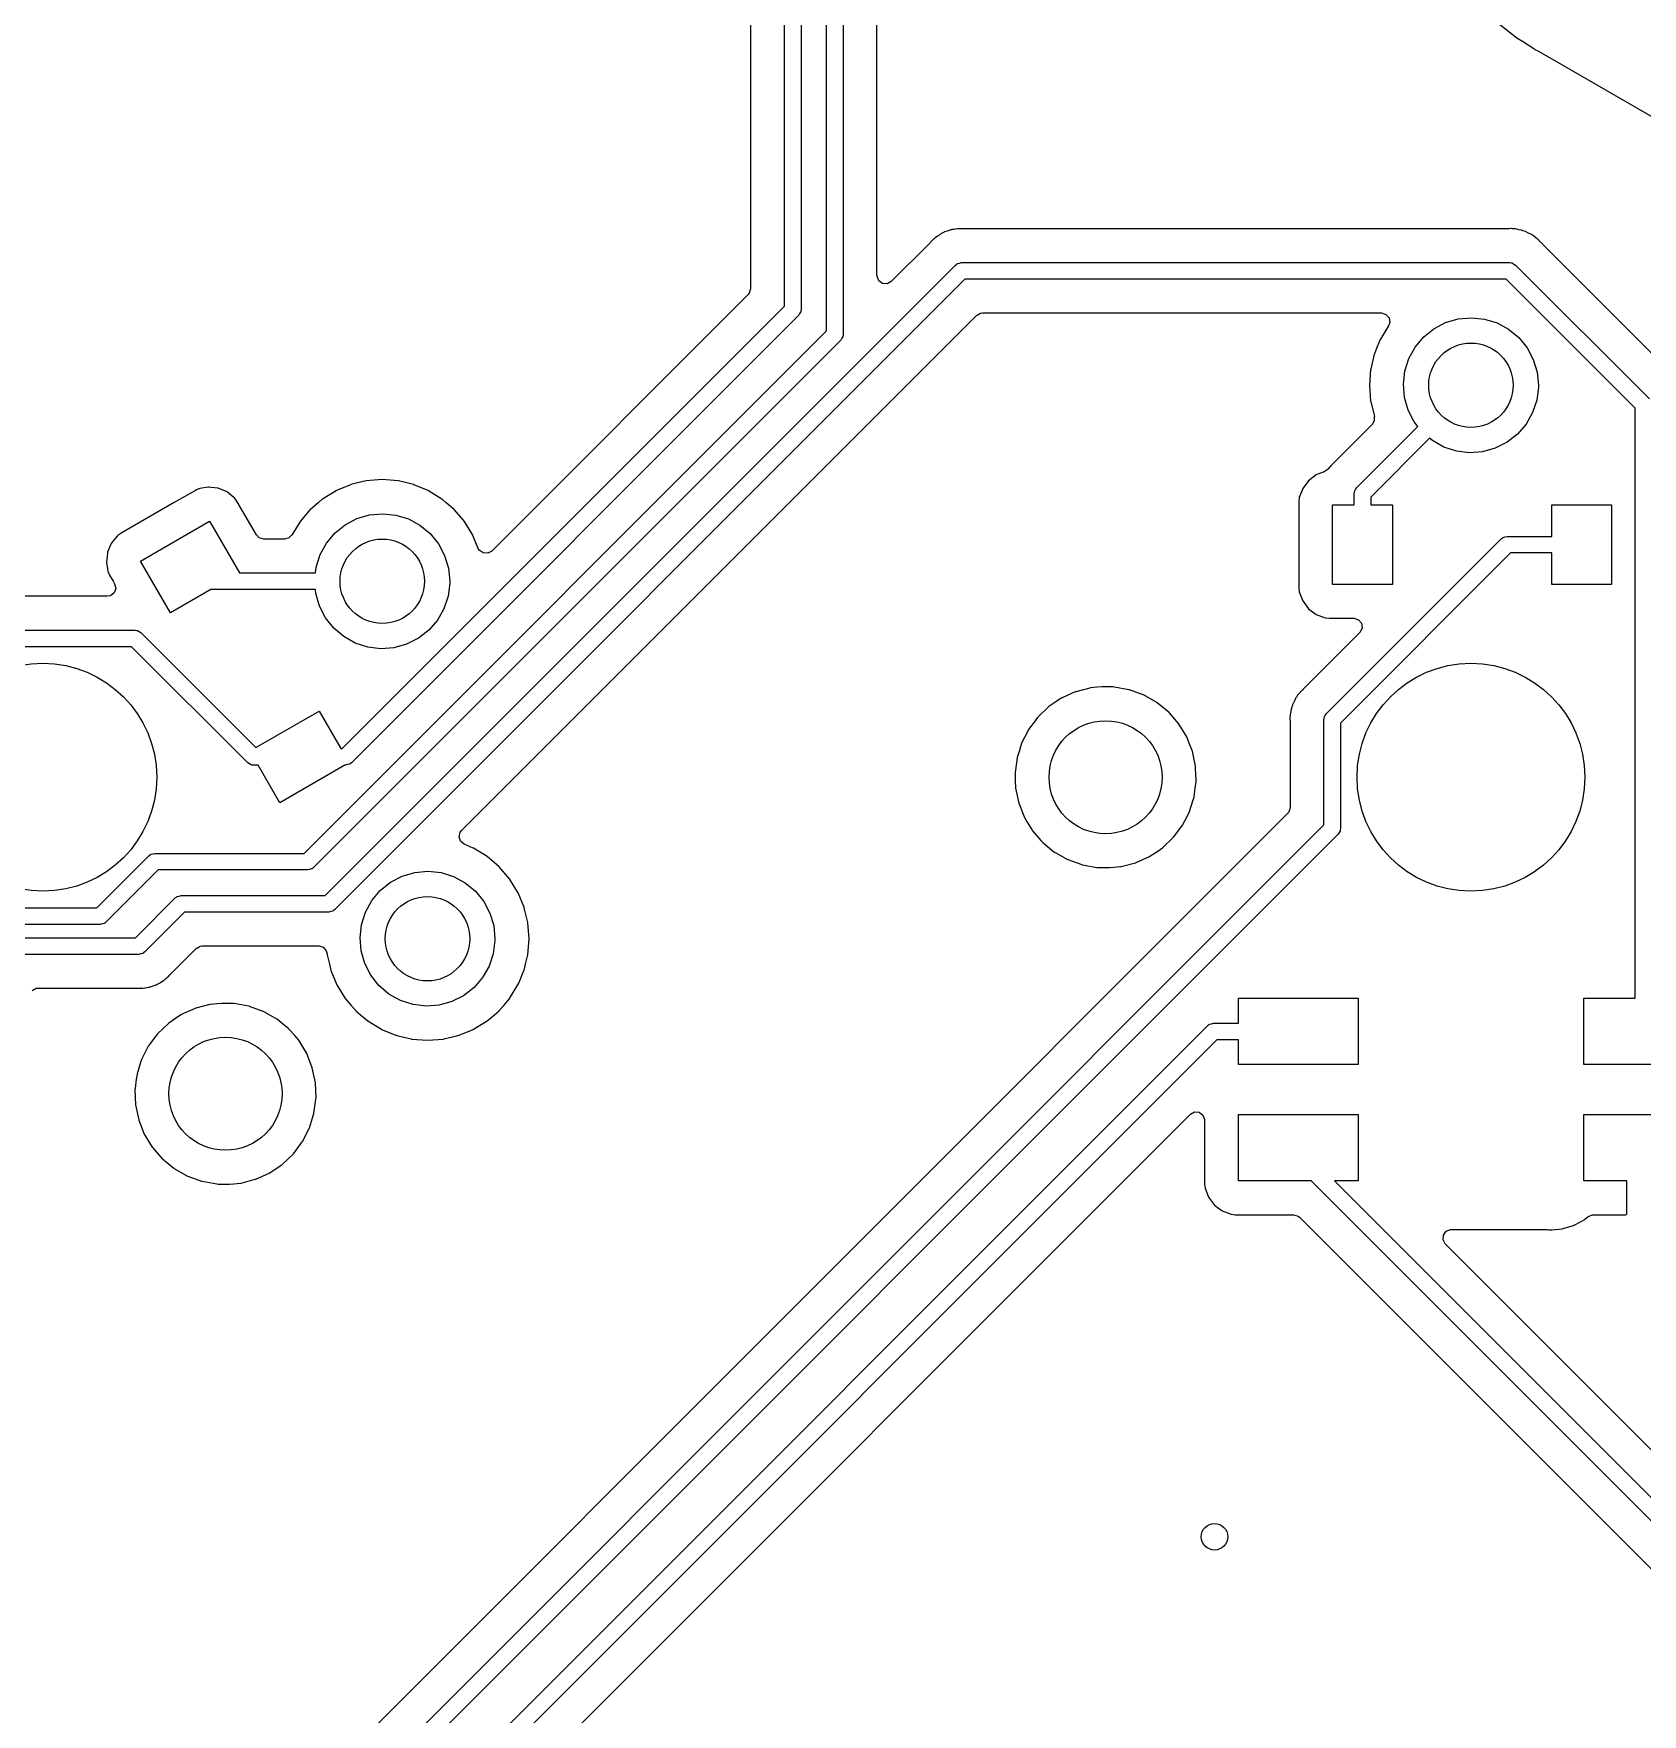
# Model space of a CAD drawing. Extents: x 189 to 319, y -167 to -61.
# Drawn here: x 276.86 to 301.08, y -141.1 to -115.81 of the extents above; entities that cross this region are included whole.
import ezdxf

# ---------------------------------------------------------------- set-up
doc = ezdxf.new("R2010")
doc.units = 0
doc.layers.add('BLACK', color=7, linetype='CONTINUOUS')

msp = doc.modelspace()

# ---------------------------------------------------------------- linework, layer by layer
at = {"layer": 'BLACK', "linetype": 'CONTINUOUS'}
for p, q in [((288.165, -119.91), (288.165, -112.078)), ((288.415, -112.129), (288.415, -119.962)), ((287.656, -112.628), (287.656, -119.647)), ((288.8, -120.28), (288.8, -112.712)), ((289.05, -112.764), (289.05, -120.332)), ((289.558, -119.451), (289.558, -114.388)), ((298.93, -115.665), (299.193, -115.871)), ((299.193, -115.871), (299.276, -115.924)), ((299.276, -115.924), (299.445, -116.034)), ((299.445, -116.034), (299.457, -116.042)), ((299.457, -116.042), (299.459, -116.044)), ((299.459, -116.044), (299.459, -116.044)), ((299.459, -116.044), (299.463, -116.047)), ((299.463, -116.047), (299.467, -116.049)), ((299.467, -116.049), (299.467, -116.049)), ((299.467, -116.049), (299.468, -116.05)), ((299.468, -116.05), (299.473, -116.053)), ((299.473, -116.053), (299.497, -116.063)), ((299.497, -116.063), (299.499, -116.063)), ((299.499, -116.063), (299.515, -116.071)), ((299.515, -116.071), (305.574, -119.569)), ((290.439, -118.875), (290.424, -118.89)), ((290.465, -118.86), (290.439, -118.875)), ((290.477, -118.853), (290.465, -118.86)), ((290.487, -118.846), (290.477, -118.853)), ((290.505, -118.833), (290.487, -118.846)), ((290.522, -118.82), (290.505, -118.833)), ((290.53, -118.818), (290.522, -118.82)), ((290.541, -118.813), (290.53, -118.818)), ((290.53, -118.818), (290.53, -118.818)), ((290.559, -118.804), (290.541, -118.813)), ((290.57, -118.798), (290.559, -118.804)), ((290.576, -118.794), (290.57, -118.798)), ((290.57, -118.798), (290.57, -118.798)), ((290.619, -118.782), (290.576, -118.794)), ((290.63, -118.778), (290.619, -118.782)), ((290.664, -118.764), (290.63, -118.778)), ((290.671, -118.762), (290.664, -118.764)), ((290.664, -118.764), (290.664, -118.764)), ((290.684, -118.76), (290.671, -118.762)), ((290.691, -118.759), (290.684, -118.76)), ((290.711, -118.755), (290.691, -118.759)), ((290.712, -118.754), (290.711, -118.755)), ((290.73, -118.749), (290.712, -118.754)), ((290.738, -118.749), (290.73, -118.749)), ((290.742, -118.749), (290.738, -118.749)), ((290.774, -118.748), (290.742, -118.749)), ((290.786, -118.747), (290.774, -118.748)), ((290.79, -118.746), (290.786, -118.747)), ((290.786, -118.747), (290.786, -118.747)), ((290.786, -118.747), (290.786, -118.747)), ((290.818, -118.746), (290.79, -118.746)), ((290.822, -118.746), (290.818, -118.746)), ((290.882, -118.745), (290.822, -118.746)), ((290.89, -118.744), (290.882, -118.745)), ((290.882, -118.745), (290.882, -118.745)), ((290.898, -118.746), (290.89, -118.744)), ((290.909, -118.746), (290.898, -118.746)), ((299.049, -118.746), (290.909, -118.746)), ((299.061, -118.746), (299.049, -118.746)), ((299.076, -118.745), (299.061, -118.746)), ((299.105, -118.742), (299.076, -118.745)), ((299.113, -118.743), (299.105, -118.742)), ((299.125, -118.745), (299.113, -118.743)), ((299.145, -118.746), (299.125, -118.745)), ((299.165, -118.746), (299.145, -118.746)), ((299.173, -118.748), (299.165, -118.746)), ((299.208, -118.757), (299.173, -118.748)), ((299.173, -118.748), (299.173, -118.748)), ((299.219, -118.76), (299.208, -118.757)), ((299.255, -118.766), (299.219, -118.76)), ((299.263, -118.767), (299.255, -118.766)), ((299.255, -118.766), (299.255, -118.766)), ((299.27, -118.77), (299.263, -118.767)), ((299.282, -118.775), (299.27, -118.77)), ((299.27, -118.77), (299.27, -118.77)), ((299.3, -118.781), (299.282, -118.775)), ((299.32, -118.786), (299.3, -118.781)), ((299.359, -118.808), (299.32, -118.786)), ((299.369, -118.813), (299.359, -118.808)), ((299.403, -118.827), (299.369, -118.813)), ((299.41, -118.83), (299.403, -118.827)), ((299.403, -118.827), (299.403, -118.827)), ((299.426, -118.842), (299.41, -118.83)), ((299.426, -118.843), (299.426, -118.842)), ((299.443, -118.854), (299.426, -118.843)), ((299.453, -118.86), (299.443, -118.854)), ((299.46, -118.863), (299.453, -118.86)), ((299.453, -118.86), (299.453, -118.86)), ((299.479, -118.881), (299.46, -118.863)), ((299.493, -118.894), (299.479, -118.881)), ((290.357, -118.957), (289.774, -119.54)), ((290.365, -118.949), (290.357, -118.957)), ((290.393, -118.915), (290.365, -118.949)), ((290.409, -118.903), (290.393, -118.915)), ((290.424, -118.89), (290.409, -118.903)), ((299.502, -118.901), (299.493, -118.894)), ((299.505, -118.904), (299.502, -118.901)), ((299.525, -118.924), (299.505, -118.904)), ((299.527, -118.926), (299.525, -118.924)), ((299.577, -118.973), (299.527, -118.926)), ((299.581, -118.979), (299.577, -118.973)), ((299.589, -118.988), (299.581, -118.979)), ((301.523, -120.922), (299.589, -118.988)), ((281.253, -128.78), (290.742, -119.292)), ((290.742, -119.292), (290.759, -119.278)), ((290.759, -119.278), (290.762, -119.275)), ((290.762, -119.275), (290.765, -119.274)), ((290.765, -119.274), (290.77, -119.27)), ((290.77, -119.27), (290.8, -119.264)), ((290.8, -119.264), (290.83, -119.255)), ((290.83, -119.255), (299.085, -119.255)), ((299.085, -119.255), (299.107, -119.258)), ((299.107, -119.258), (299.112, -119.258)), ((299.112, -119.258), (299.114, -119.259)), ((299.114, -119.259), (299.121, -119.26)), ((299.121, -119.26), (299.146, -119.277)), ((299.146, -119.277), (299.173, -119.292)), ((299.173, -119.292), (301.188, -121.307)), ((290.882, -119.505), (281.393, -128.993)), ((289.559, -119.46), (289.558, -119.451)), ((289.584, -119.527), (289.559, -119.46)), ((289.64, -119.569), (289.584, -119.527)), ((289.711, -119.575), (289.64, -119.569)), ((289.774, -119.54), (289.711, -119.575)), ((299.033, -119.505), (290.882, -119.505)), ((300.975, -121.447), (299.033, -119.505)), ((287.62, -119.736), (283.76, -123.596)), ((287.636, -119.715), (287.62, -119.736)), ((287.656, -119.647), (287.636, -119.715)), ((281.506, -126.569), (288.165, -119.91)), ((288.378, -120.05), (281.646, -126.782)), ((283.303, -127.803), (291.055, -120.05)), ((288.393, -120.023), (288.378, -120.05)), ((288.41, -119.997), (288.393, -120.023)), ((288.411, -119.991), (288.41, -119.997)), ((288.412, -119.988), (288.411, -119.991)), ((288.415, -119.962), (288.412, -119.984)), ((288.412, -119.984), (288.412, -119.988)), ((291.055, -120.05), (291.118, -120.016)), ((291.118, -120.016), (291.145, -120.013)), ((291.145, -120.013), (297.153, -120.013)), ((297.153, -120.013), (297.221, -120.034)), ((297.221, -120.034), (297.267, -120.087)), ((297.267, -120.087), (297.278, -120.157)), ((298.119, -120.158), (298.31, -120.102)), ((298.31, -120.102), (298.507, -120.084)), ((298.507, -120.084), (298.704, -120.105)), ((298.704, -120.105), (298.894, -120.163)), ((280.935, -128.145), (288.8, -120.28)), ((289.028, -120.394), (289.013, -120.421)), ((289.045, -120.368), (289.028, -120.394)), ((289.046, -120.361), (289.045, -120.368)), ((289.047, -120.359), (289.046, -120.361)), ((289.05, -120.332), (289.047, -120.354)), ((289.047, -120.354), (289.047, -120.359)), ((297.26, -120.205), (297.137, -120.406)), ((297.278, -120.157), (297.26, -120.205)), ((297.662, -120.526), (297.789, -120.374)), ((297.789, -120.374), (297.944, -120.25)), ((297.944, -120.25), (298.119, -120.158)), ((298.894, -120.163), (299.068, -120.258)), ((299.068, -120.258), (299.221, -120.384)), ((299.221, -120.384), (299.346, -120.538)), ((289.013, -120.421), (281.076, -128.358)), ((297.044, -120.632), (296.991, -120.856)), ((297.046, -120.627), (297.044, -120.632)), ((297.085, -120.531), (297.046, -120.627)), ((297.136, -120.41), (297.085, -120.531)), ((297.137, -120.406), (297.136, -120.41)), ((297.136, -120.41), (297.136, -120.41)), ((297.566, -120.7), (297.662, -120.526)), ((299.346, -120.538), (299.439, -120.713)), ((296.99, -120.861), (296.971, -121.1)), ((296.991, -120.856), (296.99, -120.861)), ((296.991, -120.856), (296.991, -120.856)), ((297.484, -121.086), (297.506, -120.889)), ((297.506, -120.889), (297.566, -120.7)), ((299.439, -120.713), (299.497, -120.903)), ((299.497, -120.903), (299.516, -121.1)), ((296.971, -121.1), (296.99, -121.339)), ((297.501, -121.283), (297.484, -121.086)), ((299.516, -121.128), (299.491, -121.325)), ((299.516, -121.1), (299.516, -121.128)), ((296.99, -121.339), (296.991, -121.344)), ((296.991, -121.344), (296.991, -121.344)), ((296.991, -121.344), (297.046, -121.573)), ((297.555, -121.474), (297.501, -121.283)), ((299.491, -121.325), (299.428, -121.513)), ((297.045, -121.635), (297.012, -121.692)), ((297.046, -121.573), (297.043, -121.573)), ((297.043, -121.573), (297.045, -121.635)), ((297.646, -121.65), (297.555, -121.474)), ((297.702, -121.721), (297.646, -121.65)), ((299.428, -121.513), (299.33, -121.686)), ((300.975, -130.325), (300.975, -121.447)), ((297.012, -121.692), (296.744, -121.961)), ((296.779, -122.644), (297.702, -121.721)), ((297.878, -121.899), (296.992, -122.784)), ((297.92, -121.934), (297.878, -121.899)), ((299.201, -121.836), (299.044, -121.958)), ((299.33, -121.686), (299.201, -121.836)), ((296.744, -121.961), (296.475, -122.229)), ((298.093, -122.031), (297.92, -121.934)), ((298.282, -122.092), (298.093, -122.031)), ((298.479, -122.116), (298.282, -122.092)), ((298.676, -122.101), (298.479, -122.116)), ((298.867, -122.047), (298.676, -122.101)), ((299.044, -121.958), (298.867, -122.047)), ((296.293, -122.404), (296.195, -122.44)), ((296.349, -122.361), (296.293, -122.404)), ((296.351, -122.357), (296.349, -122.361)), ((296.381, -122.325), (296.351, -122.357)), ((296.389, -122.316), (296.381, -122.325)), ((296.391, -122.313), (296.389, -122.316)), ((296.411, -122.293), (296.391, -122.313)), ((296.414, -122.29), (296.411, -122.293)), ((296.424, -122.279), (296.414, -122.29)), ((296.46, -122.241), (296.424, -122.279)), ((296.467, -122.236), (296.46, -122.241)), ((296.475, -122.229), (296.467, -122.236)), ((279.313, -122.675), (279.297, -122.682)), ((279.347, -122.66), (279.313, -122.675)), ((279.354, -122.657), (279.347, -122.66)), ((279.347, -122.66), (279.347, -122.66)), ((279.362, -122.655), (279.354, -122.657)), ((279.489, -122.634), (279.362, -122.655)), ((279.362, -122.655), (279.362, -122.655)), ((279.498, -122.633), (279.489, -122.634)), ((279.489, -122.634), (279.489, -122.634)), ((279.532, -122.637), (279.498, -122.633)), ((279.633, -122.649), (279.532, -122.637)), ((279.642, -122.65), (279.633, -122.649)), ((279.633, -122.649), (279.633, -122.649)), ((279.776, -122.707), (279.642, -122.65)), ((281.632, -122.598), (281.42, -122.686)), ((281.637, -122.596), (281.632, -122.598)), ((281.632, -122.598), (281.632, -122.598)), ((281.719, -122.576), (281.637, -122.596)), ((281.866, -122.541), (281.719, -122.576)), ((281.87, -122.54), (281.866, -122.541)), ((281.866, -122.541), (281.866, -122.541)), ((282.11, -122.521), (281.87, -122.54)), ((282.349, -122.54), (282.11, -122.521)), ((282.354, -122.541), (282.349, -122.54)), ((282.501, -122.576), (282.354, -122.541)), ((282.354, -122.541), (282.354, -122.541)), ((282.582, -122.596), (282.501, -122.576)), ((282.587, -122.598), (282.582, -122.596)), ((282.799, -122.686), (282.587, -122.598)), ((282.587, -122.598), (282.587, -122.598)), ((295.967, -122.653), (295.916, -122.79)), ((296.054, -122.537), (295.967, -122.653)), ((296.171, -122.449), (296.054, -122.537)), ((296.195, -122.44), (296.171, -122.449)), ((296.748, -122.697), (296.764, -122.671)), ((296.764, -122.671), (296.779, -122.644)), ((278.977, -122.866), (278.177, -123.328)), ((279.297, -122.682), (278.977, -122.866)), ((279.783, -122.713), (279.776, -122.707)), ((279.876, -122.79), (279.783, -122.713)), ((279.783, -122.713), (279.783, -122.713)), ((279.889, -122.8), (279.876, -122.79)), ((279.893, -122.806), (279.889, -122.8)), ((279.924, -122.848), (279.893, -122.806)), ((279.893, -122.806), (279.893, -122.806)), ((279.926, -122.851), (279.924, -122.848)), ((279.924, -122.848), (279.924, -122.848)), ((279.927, -122.853), (279.926, -122.851)), ((280.216, -123.353), (279.927, -122.853)), ((279.927, -122.853), (279.927, -122.853)), ((281.146, -122.868), (281.028, -122.969)), ((281.207, -122.816), (281.146, -122.868)), ((281.211, -122.813), (281.207, -122.816)), ((281.207, -122.816), (281.207, -122.816)), ((281.415, -122.687), (281.211, -122.813)), ((281.42, -122.686), (281.415, -122.687)), ((281.42, -122.686), (281.42, -122.686)), ((282.804, -122.687), (282.799, -122.686)), ((282.799, -122.686), (282.799, -122.686)), ((283.008, -122.813), (282.804, -122.687)), ((283.012, -122.816), (283.008, -122.813)), ((283.073, -122.868), (283.012, -122.816)), ((283.012, -122.816), (283.012, -122.816)), ((283.191, -122.969), (283.073, -122.868)), ((295.916, -122.79), (295.909, -122.852)), ((295.909, -122.852), (295.909, -124.148)), ((296.417, -124.1), (296.417, -122.9)), ((296.417, -122.9), (296.742, -122.9)), ((296.742, -122.733), (296.746, -122.711)), ((296.742, -122.9), (296.742, -122.733)), ((296.745, -122.706), (296.747, -122.703)), ((296.746, -122.711), (296.745, -122.706)), ((296.747, -122.703), (296.748, -122.697)), ((296.992, -122.784), (296.992, -122.9)), ((296.992, -122.9), (297.317, -122.9)), ((297.317, -122.9), (297.317, -124.1)), ((299.717, -123.375), (299.717, -122.9)), ((299.717, -122.9), (300.617, -122.9)), ((300.617, -122.9), (300.617, -124.1)), ((278.47, -123.746), (279.509, -123.146)), ((279.509, -123.146), (279.959, -123.925)), ((280.872, -123.151), (280.747, -123.356)), ((280.892, -123.128), (280.872, -123.151)), ((281.025, -122.972), (280.892, -123.128)), ((281.028, -122.969), (281.025, -122.972)), ((281.553, -123.2), (281.729, -123.108)), ((281.729, -123.108), (281.919, -123.052)), ((281.919, -123.052), (282.117, -123.034)), ((282.117, -123.034), (282.314, -123.055)), ((282.314, -123.055), (282.503, -123.113)), ((282.503, -123.113), (282.678, -123.208)), ((283.194, -122.972), (283.191, -122.969)), ((283.327, -123.128), (283.194, -122.972)), ((283.347, -123.151), (283.327, -123.128)), ((283.472, -123.356), (283.347, -123.151)), ((278.119, -123.373), (278.06, -123.444)), ((278.124, -123.367), (278.119, -123.373)), ((278.119, -123.373), (278.119, -123.373)), ((278.13, -123.362), (278.124, -123.367)), ((278.172, -123.332), (278.13, -123.362)), ((278.13, -123.362), (278.13, -123.362)), ((278.174, -123.33), (278.172, -123.332)), ((278.172, -123.332), (278.172, -123.332)), ((278.177, -123.328), (278.174, -123.33)), ((278.177, -123.328), (278.177, -123.328)), ((280.257, -123.396), (280.216, -123.353)), ((280.325, -123.416), (280.257, -123.396)), ((280.639, -123.416), (280.325, -123.416)), ((280.703, -123.399), (280.639, -123.416)), ((280.745, -123.355), (280.703, -123.399)), ((280.747, -123.356), (280.745, -123.355)), ((281.271, -123.476), (281.399, -123.324)), ((281.399, -123.324), (281.553, -123.2)), ((282.678, -123.208), (282.83, -123.334)), ((282.83, -123.334), (282.956, -123.488)), ((283.474, -123.36), (283.472, -123.356)), ((283.555, -123.555), (283.474, -123.36)), ((283.474, -123.36), (283.474, -123.36)), ((296.323, -126.046), (298.957, -123.412)), ((298.957, -123.412), (298.975, -123.398)), ((298.975, -123.398), (298.978, -123.395)), ((298.978, -123.395), (298.981, -123.394)), ((298.981, -123.394), (298.986, -123.39)), ((298.986, -123.39), (299.016, -123.384)), ((299.016, -123.384), (299.046, -123.375)), ((299.046, -123.375), (299.717, -123.375)), ((277.966, -123.683), (277.957, -123.758)), ((277.973, -123.622), (277.966, -123.683)), ((277.974, -123.613), (277.973, -123.622)), ((277.973, -123.622), (277.973, -123.622)), ((278.031, -123.48), (277.974, -123.613)), ((278.06, -123.444), (278.031, -123.48)), ((281.116, -123.839), (281.176, -123.65)), ((281.176, -123.65), (281.271, -123.476)), ((282.956, -123.488), (283.049, -123.663)), ((283.049, -123.663), (283.106, -123.853)), ((283.57, -123.582), (283.555, -123.555)), ((283.627, -123.625), (283.57, -123.582)), ((283.698, -123.63), (283.627, -123.625)), ((283.76, -123.596), (283.698, -123.63)), ((299.097, -123.625), (296.536, -126.186)), ((299.717, -123.625), (299.097, -123.625)), ((299.717, -124.1), (299.717, -123.625)), ((277.957, -123.758), (277.958, -123.767)), ((277.958, -123.767), (277.958, -123.767)), ((277.958, -123.767), (277.979, -123.894)), ((277.979, -123.894), (277.981, -123.902)), ((277.981, -123.902), (277.984, -123.909)), ((277.984, -123.909), (277.984, -123.909)), ((277.984, -123.909), (278.001, -123.949)), ((278.92, -124.526), (278.47, -123.746)), ((279.959, -123.925), (281.106, -123.925)), ((281.106, -123.925), (281.116, -123.839)), ((283.106, -123.853), (283.126, -124.05)), ((278.001, -123.949), (278.006, -123.959)), ((278.006, -123.959), (278.058, -124.05)), ((278.058, -124.05), (278.08, -124.088)), ((278.097, -124.157), (278.074, -124.225)), ((278.08, -124.088), (278.097, -124.157)), ((279.528, -124.175), (278.92, -124.526)), ((281.105, -124.175), (279.528, -124.175)), ((281.11, -124.233), (281.105, -124.175)), ((283.125, -124.078), (283.1, -124.275)), ((283.126, -124.05), (283.125, -124.078)), ((295.909, -124.148), (295.916, -124.21)), ((297.317, -124.1), (296.417, -124.1)), ((300.617, -124.1), (299.717, -124.1)), ((277.971, -124.277), (276.038, -124.277)), ((278.018, -124.268), (277.971, -124.277)), ((278.074, -124.225), (278.018, -124.268)), ((281.165, -124.424), (281.11, -124.233)), ((281.256, -124.6), (281.165, -124.424)), ((283.1, -124.275), (283.038, -124.463)), ((295.916, -124.21), (295.967, -124.347)), ((295.967, -124.347), (296.054, -124.463)), ((281.379, -124.756), (281.256, -124.6)), ((282.94, -124.636), (282.81, -124.786)), ((283.038, -124.463), (282.94, -124.636)), ((296.054, -124.463), (296.171, -124.551)), ((296.171, -124.551), (296.307, -124.602)), ((296.307, -124.602), (296.369, -124.608)), ((296.369, -124.608), (296.737, -124.608)), ((296.737, -124.608), (296.805, -124.629)), ((296.805, -124.629), (296.852, -124.682)), ((296.852, -124.682), (296.862, -124.752)), ((275.775, -124.786), (278.389, -124.786)), ((278.389, -124.786), (278.411, -124.789)), ((278.411, -124.789), (278.416, -124.789)), ((278.416, -124.789), (278.418, -124.79)), ((278.418, -124.79), (278.424, -124.791)), ((278.424, -124.791), (278.45, -124.808)), ((278.45, -124.808), (278.477, -124.823)), ((278.477, -124.823), (280.208, -126.553)), ((281.53, -124.884), (281.379, -124.756)), ((281.703, -124.981), (281.53, -124.884)), ((282.654, -124.908), (282.477, -124.997)), ((282.81, -124.786), (282.654, -124.908)), ((296.826, -124.824), (296.019, -125.631)), ((296.832, -124.817), (296.826, -124.824)), ((296.862, -124.752), (296.832, -124.817)), ((278.337, -125.036), (275.723, -125.036)), ((280.084, -126.782), (278.337, -125.036)), ((281.891, -125.042), (281.703, -124.981)), ((282.088, -125.066), (281.891, -125.042)), ((282.286, -125.051), (282.088, -125.066)), ((282.477, -124.997), (282.286, -125.051)), ((292.542, -125.715), (292.357, -125.799)), ((292.547, -125.713), (292.542, -125.715)), ((292.542, -125.715), (292.542, -125.715)), ((292.552, -125.712), (292.547, -125.713)), ((292.765, -125.657), (292.552, -125.712)), ((292.552, -125.712), (292.552, -125.712)), ((292.77, -125.655), (292.765, -125.657)), ((292.765, -125.657), (292.765, -125.657)), ((292.775, -125.655), (292.77, -125.655)), ((292.875, -125.646), (292.775, -125.655)), ((292.775, -125.655), (292.775, -125.655)), ((292.942, -125.641), (292.875, -125.646)), ((293.104, -125.641), (292.942, -125.641)), ((293.106, -125.641), (293.104, -125.641)), ((293.111, -125.641), (293.106, -125.641)), ((293.106, -125.641), (293.106, -125.641)), ((293.128, -125.642), (293.111, -125.641)), ((293.132, -125.642), (293.128, -125.642)), ((293.35, -125.682), (293.132, -125.642)), ((293.132, -125.642), (293.132, -125.642)), ((293.355, -125.683), (293.35, -125.682)), ((293.35, -125.682), (293.35, -125.682)), ((293.36, -125.685), (293.355, -125.683)), ((293.567, -125.76), (293.36, -125.685)), ((293.36, -125.685), (293.36, -125.685)), ((295.935, -125.715), (295.932, -125.718)), ((295.955, -125.695), (295.935, -125.715)), ((295.957, -125.692), (295.955, -125.695)), ((295.999, -125.648), (295.957, -125.692)), ((296.004, -125.643), (295.999, -125.648)), ((296.01, -125.639), (296.004, -125.643)), ((296.019, -125.631), (296.01, -125.639)), ((292.145, -125.937), (291.978, -126.096)), ((292.266, -125.856), (292.145, -125.937)), ((292.332, -125.811), (292.266, -125.856)), ((292.336, -125.808), (292.332, -125.811)), ((292.332, -125.811), (292.332, -125.811)), ((292.357, -125.799), (292.336, -125.808)), ((293.572, -125.762), (293.567, -125.76)), ((293.567, -125.76), (293.567, -125.76)), ((293.773, -125.876), (293.572, -125.762)), ((293.777, -125.879), (293.773, -125.876)), ((293.881, -125.964), (293.777, -125.879)), ((293.777, -125.879), (293.777, -125.879)), ((293.951, -126.022), (293.881, -125.964)), ((295.797, -125.964), (295.791, -126)), ((295.798, -125.957), (295.797, -125.964)), ((295.797, -125.964), (295.797, -125.964)), ((295.806, -125.938), (295.798, -125.957)), ((295.812, -125.919), (295.806, -125.938)), ((295.815, -125.907), (295.812, -125.919)), ((295.817, -125.9), (295.815, -125.907)), ((295.815, -125.907), (295.815, -125.907)), ((295.839, -125.861), (295.817, -125.9)), ((295.844, -125.85), (295.839, -125.861)), ((295.858, -125.817), (295.844, -125.85)), ((295.861, -125.81), (295.858, -125.817)), ((295.858, -125.817), (295.858, -125.817)), ((295.874, -125.794), (295.861, -125.81)), ((295.885, -125.777), (295.874, -125.794)), ((295.891, -125.766), (295.885, -125.777)), ((295.894, -125.759), (295.891, -125.766)), ((295.891, -125.766), (295.891, -125.766)), ((295.925, -125.727), (295.894, -125.759)), ((295.932, -125.718), (295.925, -125.727)), ((280.208, -126.553), (281.159, -126.004)), ((281.159, -126.004), (281.485, -126.569)), ((291.923, -126.171), (291.84, -126.281)), ((291.975, -126.1), (291.923, -126.171)), ((291.978, -126.096), (291.975, -126.1)), ((293.955, -126.026), (293.951, -126.022)), ((294.07, -126.159), (293.955, -126.026)), ((293.955, -126.026), (293.955, -126.026)), ((294.102, -126.196), (294.07, -126.159)), ((294.105, -126.201), (294.102, -126.196)), ((294.134, -126.248), (294.105, -126.201)), ((294.105, -126.201), (294.105, -126.201)), ((295.776, -126.095), (295.773, -126.115)), ((295.773, -126.115), (295.774, -126.123)), ((295.774, -126.123), (295.777, -126.159)), ((295.777, -126.075), (295.776, -126.095)), ((295.783, -126.035), (295.777, -126.055)), ((295.777, -126.055), (295.777, -126.075)), ((295.777, -126.159), (295.777, -126.171)), ((295.777, -126.171), (295.777, -127.454)), ((295.788, -126.012), (295.783, -126.035)), ((295.791, -126), (295.788, -126.012)), ((296.286, -126.135), (296.289, -126.113)), ((296.286, -127.717), (296.286, -126.135)), ((296.289, -126.108), (296.29, -126.106)), ((296.289, -126.113), (296.289, -126.108)), ((296.29, -126.106), (296.291, -126.099)), ((296.291, -126.099), (296.308, -126.073)), ((296.308, -126.073), (296.323, -126.046)), ((296.536, -126.186), (296.536, -127.769)), ((291.783, -126.393), (291.736, -126.487)), ((291.838, -126.286), (291.783, -126.393)), ((291.84, -126.281), (291.838, -126.286)), ((294.222, -126.393), (294.134, -126.248)), ((294.258, -126.485), (294.222, -126.393)), ((281.485, -126.569), (281.506, -126.569)), ((291.668, -126.707), (291.657, -126.784)), ((291.669, -126.702), (291.668, -126.707)), ((291.702, -126.597), (291.669, -126.702)), ((291.669, -126.702), (291.669, -126.702)), ((291.736, -126.487), (291.702, -126.597)), ((294.302, -126.595), (294.258, -126.485)), ((294.307, -126.608), (294.302, -126.595)), ((294.354, -126.834), (294.307, -126.608)), ((280.111, -126.797), (280.084, -126.782)), ((280.136, -126.814), (280.111, -126.797)), ((280.143, -126.815), (280.136, -126.814)), ((280.145, -126.816), (280.143, -126.815)), ((280.15, -126.816), (280.145, -126.816)), ((280.172, -126.819), (280.15, -126.816)), ((280.244, -126.819), (280.172, -126.819)), ((280.57, -127.384), (280.244, -126.819)), ((281.548, -126.819), (280.57, -127.384)), ((281.558, -126.819), (281.548, -126.819)), ((281.587, -126.81), (281.558, -126.819)), ((281.617, -126.804), (281.587, -126.81)), ((281.622, -126.8), (281.617, -126.804)), ((281.625, -126.799), (281.622, -126.8)), ((281.628, -126.796), (281.625, -126.799)), ((281.646, -126.782), (281.628, -126.796)), ((291.638, -126.928), (291.637, -126.936)), ((291.637, -126.936), (291.637, -126.941)), ((291.637, -126.941), (291.641, -127.047)), ((291.637, -126.941), (291.637, -126.941)), ((291.657, -126.784), (291.638, -126.928)), ((294.355, -126.866), (294.354, -126.834)), ((294.362, -127.042), (294.355, -126.866)), ((291.641, -127.047), (291.646, -127.166)), ((291.646, -127.166), (291.693, -127.392)), ((294.332, -127.293), (294.349, -127.166)), ((294.349, -127.166), (294.362, -127.07)), ((294.363, -127.064), (294.362, -127.042)), ((294.362, -127.07), (294.363, -127.064)), ((294.362, -127.07), (294.362, -127.07)), ((291.693, -127.392), (291.778, -127.607)), ((294.264, -127.513), (294.318, -127.339)), ((294.318, -127.339), (294.331, -127.298)), ((294.331, -127.298), (294.332, -127.293)), ((294.331, -127.298), (294.331, -127.298)), ((295.777, -127.454), (295.757, -127.523)), ((295.741, -127.544), (275.548, -147.736)), ((275.722, -148.281), (296.286, -127.717)), ((291.778, -127.607), (291.82, -127.676)), ((291.82, -127.676), (291.892, -127.794)), ((294.086, -127.818), (294.156, -127.723)), ((294.156, -127.723), (294.16, -127.719)), ((294.156, -127.723), (294.156, -127.723)), ((294.16, -127.719), (294.191, -127.657)), ((294.191, -127.657), (294.262, -127.518)), ((294.262, -127.518), (294.264, -127.513)), ((294.262, -127.518), (294.262, -127.518)), ((295.757, -127.523), (295.741, -127.544)), ((296.499, -127.857), (275.862, -148.494)), ((283.266, -127.897), (283.283, -127.828)), ((283.288, -127.964), (283.266, -127.897)), ((283.283, -127.828), (283.303, -127.803)), ((283.343, -128.009), (283.288, -127.964)), ((291.892, -127.794), (291.898, -127.804)), ((291.898, -127.804), (291.901, -127.808)), ((291.901, -127.808), (292.024, -127.95)), ((292.024, -127.95), (292.049, -127.978)), ((292.049, -127.978), (292.053, -127.981)), ((292.053, -127.981), (292.223, -128.121)), ((293.855, -128.063), (294.022, -127.904)), ((294.022, -127.904), (294.086, -127.818)), ((296.514, -127.83), (296.499, -127.857)), ((296.531, -127.805), (296.514, -127.83)), ((296.532, -127.798), (296.531, -127.805)), ((296.533, -127.796), (296.532, -127.798)), ((296.536, -127.769), (296.533, -127.791)), ((296.533, -127.791), (296.533, -127.796)), ((277.814, -128.964), (278.596, -128.182)), ((278.596, -128.182), (278.614, -128.168)), ((278.614, -128.168), (278.617, -128.165)), ((278.617, -128.165), (278.619, -128.164)), ((278.619, -128.164), (278.625, -128.16)), ((278.625, -128.16), (278.655, -128.154)), ((278.655, -128.154), (278.684, -128.145)), ((278.684, -128.145), (280.935, -128.145)), ((283.481, -128.066), (283.343, -128.009)), ((283.485, -128.068), (283.481, -128.066)), ((283.481, -128.066), (283.481, -128.066)), ((283.69, -128.193), (283.485, -128.068)), ((283.694, -128.196), (283.69, -128.193)), ((283.796, -128.284), (283.694, -128.196)), ((283.694, -128.196), (283.694, -128.196)), ((292.223, -128.121), (292.223, -128.121)), ((292.223, -128.121), (292.227, -128.124)), ((292.227, -128.124), (292.428, -128.238)), ((292.428, -128.238), (292.433, -128.24)), ((292.433, -128.24), (292.433, -128.24)), ((292.433, -128.24), (292.64, -128.315)), ((293.458, -128.285), (293.659, -128.194)), ((293.659, -128.194), (293.664, -128.192)), ((293.664, -128.192), (293.668, -128.189)), ((293.668, -128.189), (293.784, -128.111)), ((293.668, -128.189), (293.668, -128.189)), ((293.784, -128.111), (293.855, -128.063)), ((278.736, -128.395), (277.954, -129.177)), ((280.987, -128.395), (278.736, -128.395)), ((281.017, -128.386), (280.987, -128.395)), ((281.047, -128.38), (281.017, -128.386)), ((281.052, -128.376), (281.047, -128.38)), ((281.055, -128.375), (281.052, -128.376)), ((281.058, -128.372), (281.055, -128.375)), ((281.076, -128.358), (281.058, -128.372)), ((282.235, -128.58), (282.41, -128.488)), ((282.41, -128.488), (282.601, -128.432)), ((282.601, -128.432), (282.798, -128.414)), ((282.798, -128.414), (282.995, -128.435)), ((282.995, -128.435), (283.185, -128.494)), ((283.185, -128.494), (283.359, -128.588)), ((283.872, -128.349), (283.796, -128.284)), ((284.028, -128.531), (283.872, -128.349)), ((292.64, -128.315), (292.64, -128.315)), ((292.64, -128.315), (292.645, -128.317)), ((292.645, -128.317), (292.65, -128.318)), ((292.65, -128.318), (292.65, -128.318)), ((292.65, -128.318), (292.868, -128.358)), ((292.868, -128.358), (292.868, -128.358)), ((292.868, -128.358), (292.872, -128.358)), ((292.872, -128.358), (292.889, -128.359)), ((292.889, -128.359), (292.894, -128.359)), ((292.894, -128.359), (292.894, -128.359)), ((292.894, -128.359), (292.896, -128.359)), ((292.896, -128.359), (293.058, -128.359)), ((293.058, -128.359), (293.125, -128.354)), ((293.125, -128.354), (293.225, -128.345)), ((293.225, -128.345), (293.225, -128.345)), ((293.225, -128.345), (293.23, -128.345)), ((293.23, -128.345), (293.235, -128.343)), ((293.235, -128.343), (293.448, -128.288)), ((293.235, -128.343), (293.235, -128.343)), ((293.448, -128.288), (293.453, -128.287)), ((293.448, -128.288), (293.448, -128.288)), ((293.453, -128.287), (293.458, -128.285)), ((293.458, -128.285), (293.458, -128.285)), ((281.953, -128.856), (282.08, -128.704)), ((282.08, -128.704), (282.235, -128.58)), ((283.359, -128.588), (283.512, -128.714)), ((283.512, -128.714), (283.637, -128.868)), ((284.153, -128.736), (284.028, -128.531)), ((284.155, -128.74), (284.153, -128.736)), ((284.24, -128.945), (284.155, -128.74)), ((284.155, -128.74), (284.155, -128.74)), ((275.826, -128.964), (277.814, -128.964)), ((278.396, -129.415), (278.994, -128.817)), ((278.994, -128.817), (279.012, -128.803)), ((279.012, -128.803), (279.015, -128.8)), ((279.015, -128.8), (279.018, -128.799)), ((279.018, -128.799), (279.023, -128.795)), ((279.023, -128.795), (279.053, -128.789)), ((279.053, -128.789), (279.082, -128.78)), ((279.082, -128.78), (281.253, -128.78)), ((281.393, -128.993), (281.376, -129.007)), ((281.857, -129.03), (281.953, -128.856)), ((283.637, -128.868), (283.73, -129.043)), ((284.245, -128.958), (284.24, -128.945)), ((284.252, -128.985), (284.245, -128.958)), ((284.3, -129.186), (284.252, -128.985)), ((277.865, -129.214), (275.774, -129.214)), ((277.895, -129.205), (277.865, -129.214)), ((277.925, -129.199), (277.895, -129.205)), ((277.93, -129.195), (277.925, -129.199)), ((277.933, -129.194), (277.93, -129.195)), ((277.936, -129.191), (277.933, -129.194)), ((277.954, -129.177), (277.936, -129.191)), ((279.134, -129.03), (278.536, -129.628)), ((281.305, -129.03), (279.134, -129.03)), ((281.335, -129.021), (281.305, -129.03)), ((281.365, -129.015), (281.335, -129.021)), ((281.37, -129.011), (281.365, -129.015)), ((281.373, -129.01), (281.37, -129.011)), ((281.376, -129.007), (281.373, -129.01)), ((281.775, -129.416), (281.797, -129.219)), ((281.797, -129.219), (281.857, -129.03)), ((283.73, -129.043), (283.788, -129.233)), ((283.788, -129.233), (283.807, -129.43)), ((284.301, -129.191), (284.3, -129.186)), ((284.3, -129.186), (284.3, -129.186)), ((284.32, -129.43), (284.301, -129.191)), ((276.612, -129.415), (278.396, -129.415)), ((281.792, -129.614), (281.775, -129.416)), ((283.807, -129.458), (283.782, -129.655)), ((283.807, -129.43), (283.807, -129.458)), ((284.301, -129.669), (284.32, -129.43)), ((278.447, -129.665), (276.663, -129.665)), ((278.477, -129.656), (278.447, -129.665)), ((278.507, -129.65), (278.477, -129.656)), ((278.512, -129.646), (278.507, -129.65)), ((278.515, -129.645), (278.512, -129.646)), ((278.518, -129.642), (278.515, -129.645)), ((278.536, -129.628), (278.518, -129.642)), ((278.921, -129.963), (279.308, -129.575)), ((279.308, -129.575), (279.37, -129.541)), ((279.37, -129.541), (279.397, -129.538)), ((279.397, -129.538), (281.154, -129.538)), ((281.154, -129.538), (281.222, -129.559)), ((281.222, -129.559), (281.268, -129.612)), ((281.268, -129.612), (281.279, -129.655)), ((281.279, -129.655), (281.28, -129.664)), ((281.28, -129.664), (281.28, -129.664)), ((281.28, -129.664), (281.281, -129.669)), ((281.281, -129.669), (281.282, -129.674)), ((281.282, -129.674), (281.282, -129.674)), ((281.282, -129.674), (281.315, -129.813)), ((281.846, -129.804), (281.792, -129.614)), ((283.782, -129.655), (283.719, -129.843)), ((284.267, -129.813), (284.3, -129.674)), ((284.3, -129.674), (284.301, -129.669)), ((284.3, -129.674), (284.3, -129.674)), ((278.868, -130.017), (278.878, -130.01)), ((278.878, -130.01), (278.885, -130.005)), ((278.885, -130.005), (278.913, -129.971)), ((278.913, -129.971), (278.921, -129.963)), ((281.315, -129.813), (281.337, -129.903)), ((281.337, -129.903), (281.338, -129.907)), ((281.338, -129.907), (281.338, -129.907)), ((281.338, -129.907), (281.418, -130.1)), ((281.937, -129.981), (281.846, -129.804)), ((282.06, -130.136), (281.937, -129.981)), ((283.621, -130.016), (283.492, -130.166)), ((283.719, -129.843), (283.621, -130.016)), ((284.164, -130.1), (284.243, -129.907)), ((284.243, -129.907), (284.245, -129.903)), ((284.243, -129.907), (284.243, -129.907)), ((284.245, -129.903), (284.267, -129.813)), ((276.837, -130.21), (276.899, -130.176)), ((276.899, -130.176), (276.926, -130.173)), ((276.926, -130.173), (278.369, -130.173)), ((278.369, -130.173), (278.38, -130.174)), ((278.38, -130.174), (278.387, -130.176)), ((278.387, -130.176), (278.395, -130.175)), ((278.395, -130.175), (278.455, -130.174)), ((278.395, -130.175), (278.395, -130.175)), ((278.455, -130.174), (278.459, -130.173)), ((278.459, -130.173), (278.487, -130.173)), ((278.487, -130.173), (278.491, -130.173)), ((278.491, -130.173), (278.503, -130.172)), ((278.491, -130.173), (278.491, -130.173)), ((278.503, -130.172), (278.535, -130.171)), ((278.535, -130.171), (278.539, -130.171)), ((278.539, -130.171), (278.547, -130.171)), ((278.547, -130.171), (278.567, -130.165)), ((278.567, -130.165), (278.586, -130.161)), ((278.586, -130.161), (278.598, -130.159)), ((278.598, -130.159), (278.606, -130.158)), ((278.598, -130.159), (278.598, -130.159)), ((278.606, -130.158), (278.614, -130.156)), ((278.614, -130.156), (278.647, -130.142)), ((278.614, -130.156), (278.614, -130.156)), ((278.647, -130.142), (278.659, -130.138)), ((278.659, -130.138), (278.693, -130.128)), ((278.693, -130.128), (278.701, -130.126)), ((278.693, -130.128), (278.693, -130.128)), ((278.701, -130.126), (278.708, -130.122)), ((278.708, -130.122), (278.719, -130.116)), ((278.708, -130.122), (278.708, -130.122)), ((278.719, -130.116), (278.736, -130.107)), ((278.736, -130.107), (278.755, -130.1)), ((278.755, -130.1), (278.773, -130.087)), ((278.773, -130.087), (278.791, -130.074)), ((278.791, -130.074), (278.801, -130.067)), ((278.801, -130.067), (278.832, -130.049)), ((278.832, -130.049), (278.839, -130.045)), ((278.832, -130.049), (278.832, -130.049)), ((278.839, -130.045), (278.853, -130.03)), ((278.853, -130.03), (278.868, -130.017)), ((281.418, -130.1), (281.428, -130.124)), ((281.428, -130.124), (281.554, -130.329)), ((282.211, -130.264), (282.06, -130.136)), ((282.384, -130.361), (282.211, -130.264)), ((283.492, -130.166), (283.335, -130.288)), ((284.028, -130.329), (284.153, -130.124)), ((284.153, -130.124), (284.164, -130.1)), ((279.292, -130.478), (279.12, -130.556)), ((279.297, -130.476), (279.292, -130.478)), ((279.292, -130.478), (279.292, -130.478)), ((279.302, -130.475), (279.297, -130.476)), ((279.515, -130.42), (279.302, -130.475)), ((279.302, -130.475), (279.302, -130.475)), ((279.52, -130.418), (279.515, -130.42)), ((279.515, -130.42), (279.515, -130.42)), ((279.525, -130.418), (279.52, -130.418)), ((279.625, -130.409), (279.525, -130.418)), ((279.525, -130.418), (279.525, -130.418)), ((279.692, -130.404), (279.625, -130.409)), ((279.854, -130.404), (279.692, -130.404)), ((279.856, -130.404), (279.854, -130.404)), ((279.861, -130.404), (279.856, -130.404)), ((279.856, -130.404), (279.856, -130.404)), ((279.878, -130.405), (279.861, -130.404)), ((279.882, -130.406), (279.878, -130.405)), ((280.1, -130.445), (279.882, -130.406)), ((279.882, -130.406), (279.882, -130.406)), ((280.105, -130.446), (280.1, -130.445)), ((280.1, -130.445), (280.1, -130.445)), ((280.11, -130.448), (280.105, -130.446)), ((280.317, -130.523), (280.11, -130.448)), ((280.11, -130.448), (280.11, -130.448)), ((281.554, -130.329), (281.557, -130.333)), ((281.557, -130.333), (281.557, -130.333)), ((281.557, -130.333), (281.644, -130.435)), ((281.644, -130.435), (281.71, -130.511)), ((281.71, -130.511), (281.713, -130.515)), ((281.713, -130.515), (281.782, -130.574)), ((282.573, -130.422), (282.384, -130.361)), ((282.77, -130.446), (282.573, -130.422)), ((282.967, -130.431), (282.77, -130.446)), ((283.158, -130.377), (282.967, -130.431)), ((283.335, -130.288), (283.158, -130.377)), ((283.799, -130.574), (283.868, -130.515)), ((283.868, -130.515), (283.872, -130.511)), ((283.872, -130.511), (283.938, -130.435)), ((283.938, -130.435), (284.025, -130.333)), ((284.025, -130.333), (284.028, -130.329)), ((284.025, -130.333), (284.025, -130.333)), ((295, -130.7), (295, -130.325)), ((295, -130.325), (296.8, -130.325)), ((296.8, -130.325), (296.8, -131.325)), ((300.2, -131.325), (300.2, -130.325)), ((300.2, -130.325), (300.975, -130.325)), ((278.895, -130.7), (278.728, -130.859)), ((279.032, -130.608), (278.895, -130.7)), ((279.082, -130.574), (279.032, -130.608)), ((279.086, -130.571), (279.082, -130.574)), ((279.082, -130.574), (279.082, -130.574)), ((279.12, -130.556), (279.086, -130.571)), ((280.322, -130.525), (280.317, -130.523)), ((280.317, -130.523), (280.317, -130.523)), ((280.523, -130.639), (280.322, -130.525)), ((280.527, -130.642), (280.523, -130.639)), ((280.603, -130.705), (280.527, -130.642)), ((280.527, -130.642), (280.527, -130.642)), ((280.701, -130.785), (280.603, -130.705)), ((281.782, -130.574), (281.892, -130.667)), ((281.853, -143.421), (294.537, -130.737)), ((281.892, -130.667), (282.097, -130.793)), ((283.485, -130.793), (283.69, -130.667)), ((283.69, -130.667), (283.799, -130.574)), ((294.537, -130.737), (294.554, -130.723)), ((294.554, -130.723), (294.557, -130.72)), ((294.557, -130.72), (294.56, -130.719)), ((294.56, -130.719), (294.565, -130.715)), ((294.565, -130.715), (294.595, -130.709)), ((294.595, -130.709), (294.625, -130.7)), ((294.625, -130.7), (295, -130.7)), ((278.608, -131.021), (278.59, -131.044)), ((278.708, -130.886), (278.608, -131.021)), ((278.728, -130.859), (278.708, -130.886)), ((280.705, -130.789), (280.701, -130.785)), ((280.792, -130.889), (280.705, -130.789)), ((280.705, -130.789), (280.705, -130.789)), ((280.852, -130.959), (280.792, -130.889)), ((280.972, -131.157), (280.852, -130.959)), ((282.097, -130.793), (282.101, -130.795)), ((282.101, -130.795), (282.101, -130.795)), ((282.101, -130.795), (282.314, -130.883)), ((294.677, -130.95), (282.243, -143.384)), ((282.314, -130.883), (282.318, -130.884)), ((282.318, -130.884), (282.349, -130.892)), ((282.349, -130.892), (282.547, -130.939)), ((282.547, -130.939), (282.547, -130.939)), ((282.547, -130.939), (282.552, -130.941)), ((282.552, -130.941), (282.791, -130.959)), ((282.791, -130.959), (283.03, -130.941)), ((283.03, -130.941), (283.035, -130.939)), ((283.035, -130.939), (283.233, -130.892)), ((283.035, -130.939), (283.035, -130.939)), ((283.233, -130.892), (283.263, -130.884)), ((283.263, -130.884), (283.268, -130.883)), ((283.268, -130.883), (283.481, -130.795)), ((283.481, -130.795), (283.485, -130.793)), ((283.481, -130.795), (283.481, -130.795)), ((295, -130.95), (294.677, -130.95)), ((295, -131.325), (295, -130.95)), ((278.486, -131.25), (278.472, -131.294)), ((278.533, -131.157), (278.486, -131.25)), ((278.588, -131.049), (278.533, -131.157)), ((278.59, -131.044), (278.588, -131.049)), ((281.057, -131.371), (280.972, -131.157)), ((278.418, -131.47), (278.407, -131.546)), ((278.419, -131.465), (278.418, -131.47)), ((278.472, -131.294), (278.419, -131.465)), ((278.419, -131.465), (278.419, -131.465)), ((281.104, -131.597), (281.057, -131.371)), ((296.8, -131.325), (295, -131.325)), ((302, -131.325), (300.2, -131.325)), ((278.389, -131.682), (278.387, -131.699)), ((278.387, -131.699), (278.396, -131.929)), ((278.407, -131.546), (278.389, -131.682)), ((281.104, -131.602), (281.104, -131.597)), ((281.113, -131.82), (281.104, -131.602)), ((278.396, -131.929), (278.443, -132.155)), ((281.082, -132.056), (281.105, -131.886)), ((281.105, -131.886), (281.112, -131.833)), ((281.112, -131.833), (281.113, -131.827)), ((281.112, -131.833), (281.112, -131.833)), ((281.113, -131.827), (281.113, -131.82)), ((294.276, -132.069), (294.339, -132.035)), ((294.339, -132.035), (294.41, -132.041)), ((278.443, -132.155), (278.445, -132.16)), ((278.445, -132.16), (278.445, -132.16)), ((278.445, -132.16), (278.455, -132.184)), ((278.455, -132.184), (278.528, -132.37)), ((280.954, -132.394), (281.012, -132.281)), ((281.012, -132.281), (281.014, -132.276)), ((281.012, -132.281), (281.012, -132.281)), ((281.014, -132.276), (281.061, -132.124)), ((281.061, -132.124), (281.081, -132.061)), ((281.081, -132.061), (281.082, -132.056)), ((281.081, -132.061), (281.081, -132.061)), ((284.055, -142.291), (294.276, -132.069)), ((294.41, -132.041), (294.466, -132.083)), ((294.466, -132.083), (294.491, -132.15)), ((294.491, -132.15), (294.491, -132.159)), ((294.491, -132.159), (294.491, -133.123)), ((295, -133.075), (295, -132.075)), ((295, -132.075), (296.8, -132.075)), ((296.8, -132.075), (296.8, -133.075)), ((300.2, -133.075), (300.2, -132.075)), ((300.2, -132.075), (302, -132.075)), ((278.528, -132.37), (278.648, -132.567)), ((280.853, -132.559), (280.906, -132.486)), ((280.906, -132.486), (280.91, -132.482)), ((280.906, -132.486), (280.906, -132.486)), ((280.91, -132.482), (280.954, -132.394)), ((278.648, -132.567), (278.651, -132.571)), ((278.651, -132.571), (278.777, -132.716)), ((278.777, -132.716), (278.799, -132.741)), ((278.799, -132.741), (278.803, -132.745)), ((278.803, -132.745), (278.973, -132.884)), ((280.605, -132.826), (280.772, -132.667)), ((280.772, -132.667), (280.853, -132.559)), ((278.973, -132.884), (278.973, -132.884)), ((278.973, -132.884), (278.977, -132.888)), ((278.977, -132.888), (279.178, -133.002)), ((279.178, -133.002), (279.183, -133.003)), ((279.183, -133.003), (279.183, -133.003)), ((279.183, -133.003), (279.39, -133.079)), ((279.985, -133.107), (280.198, -133.051)), ((280.198, -133.051), (280.203, -133.05)), ((280.198, -133.051), (280.198, -133.051)), ((280.203, -133.05), (280.208, -133.048)), ((280.208, -133.048), (280.409, -132.957)), ((280.208, -133.048), (280.208, -133.048)), ((280.409, -132.957), (280.414, -132.955)), ((280.414, -132.955), (280.418, -132.952)), ((280.418, -132.952), (280.574, -132.847)), ((280.418, -132.952), (280.418, -132.952)), ((280.574, -132.847), (280.605, -132.826)), ((279.39, -133.079), (279.39, -133.079)), ((279.39, -133.079), (279.395, -133.08)), ((279.395, -133.08), (279.4, -133.081)), ((279.4, -133.081), (279.4, -133.081)), ((279.4, -133.081), (279.618, -133.121)), ((279.618, -133.121), (279.618, -133.121)), ((279.618, -133.121), (279.622, -133.121)), ((279.622, -133.121), (279.639, -133.122)), ((279.639, -133.122), (279.644, -133.122)), ((279.644, -133.122), (279.644, -133.122)), ((279.644, -133.122), (279.646, -133.123)), ((279.646, -133.123), (279.808, -133.123)), ((279.808, -133.123), (279.875, -133.117)), ((279.875, -133.117), (279.975, -133.108)), ((279.975, -133.108), (279.975, -133.108)), ((279.975, -133.108), (279.98, -133.108)), ((279.98, -133.108), (279.985, -133.107)), ((279.985, -133.107), (279.985, -133.107)), ((294.491, -133.123), (294.498, -133.185)), ((294.498, -133.185), (294.549, -133.322)), ((296.093, -133.075), (295, -133.075)), ((304.712, -141.693), (296.093, -133.075)), ((296.8, -133.075), (296.447, -133.075)), ((296.447, -133.075), (304.852, -141.48)), ((300.846, -133.075), (300.2, -133.075)), ((300.846, -133.569), (300.846, -133.075)), ((294.549, -133.322), (294.637, -133.438)), ((294.637, -133.438), (294.753, -133.526)), ((294.753, -133.526), (294.89, -133.577)), ((294.89, -133.577), (294.952, -133.583)), ((294.952, -133.583), (295.83, -133.583)), ((295.83, -133.583), (295.899, -133.604)), ((295.899, -133.604), (295.92, -133.62)), ((295.92, -133.62), (303.691, -141.391)), ((298.128, -133.833), (298.194, -133.808)), ((298.194, -133.808), (298.203, -133.808)), ((298.203, -133.808), (299.647, -133.808)), ((299.647, -133.808), (299.668, -133.81)), ((299.668, -133.81), (299.687, -133.813)), ((299.716, -133.811), (299.721, -133.81)), ((299.721, -133.81), (299.878, -133.795)), ((299.878, -133.795), (299.884, -133.793)), ((299.884, -133.793), (300.043, -133.745)), ((299.884, -133.793), (299.884, -133.793)), ((300.043, -133.745), (300.049, -133.743)), ((300.043, -133.745), (300.043, -133.745)), ((300.049, -133.743), (300.055, -133.74)), ((300.055, -133.74), (300.148, -133.69)), ((300.055, -133.74), (300.055, -133.74)), ((300.148, -133.69), (300.207, -133.659)), ((300.207, -133.659), (300.212, -133.655)), ((300.212, -133.655), (300.264, -133.612)), ((300.212, -133.655), (300.212, -133.655)), ((300.264, -133.612), (300.33, -133.584)), ((300.33, -133.584), (300.344, -133.583)), ((300.344, -133.583), (300.828, -133.583)), ((300.828, -133.583), (300.843, -133.579)), ((300.843, -133.579), (300.844, -133.577)), ((300.844, -133.577), (300.846, -133.569)), ((298.08, -133.961), (298.085, -133.89)), ((298.114, -134.023), (298.08, -133.961)), ((298.085, -133.89), (298.128, -133.833)), ((305.025, -140.935), (298.114, -134.023)), ((299.687, -133.813), (299.694, -133.813)), ((299.694, -133.813), (299.695, -133.813)), ((299.695, -133.813), (299.695, -133.813)), ((299.695, -133.813), (299.7, -133.813)), ((299.7, -133.813), (299.716, -133.811))]:
    msp.add_line(p, q, dxfattribs=at)
at = {"layer": 'BLACK'}
for centre, radius in [((298.5, -121.1), 0.635), ((282.11, -124.05), 0.635), ((277, -127), 1.7145), ((298.5, -127), 1.7145), ((293, -127), 0.8509), ((282.791, -129.43), 0.635), ((279.75, -131.763), 0.8509), ((294.64, -138.43), 0.2)]:
    msp.add_circle(centre, radius, dxfattribs=at)

doc.saveas('drawing.dxf')
